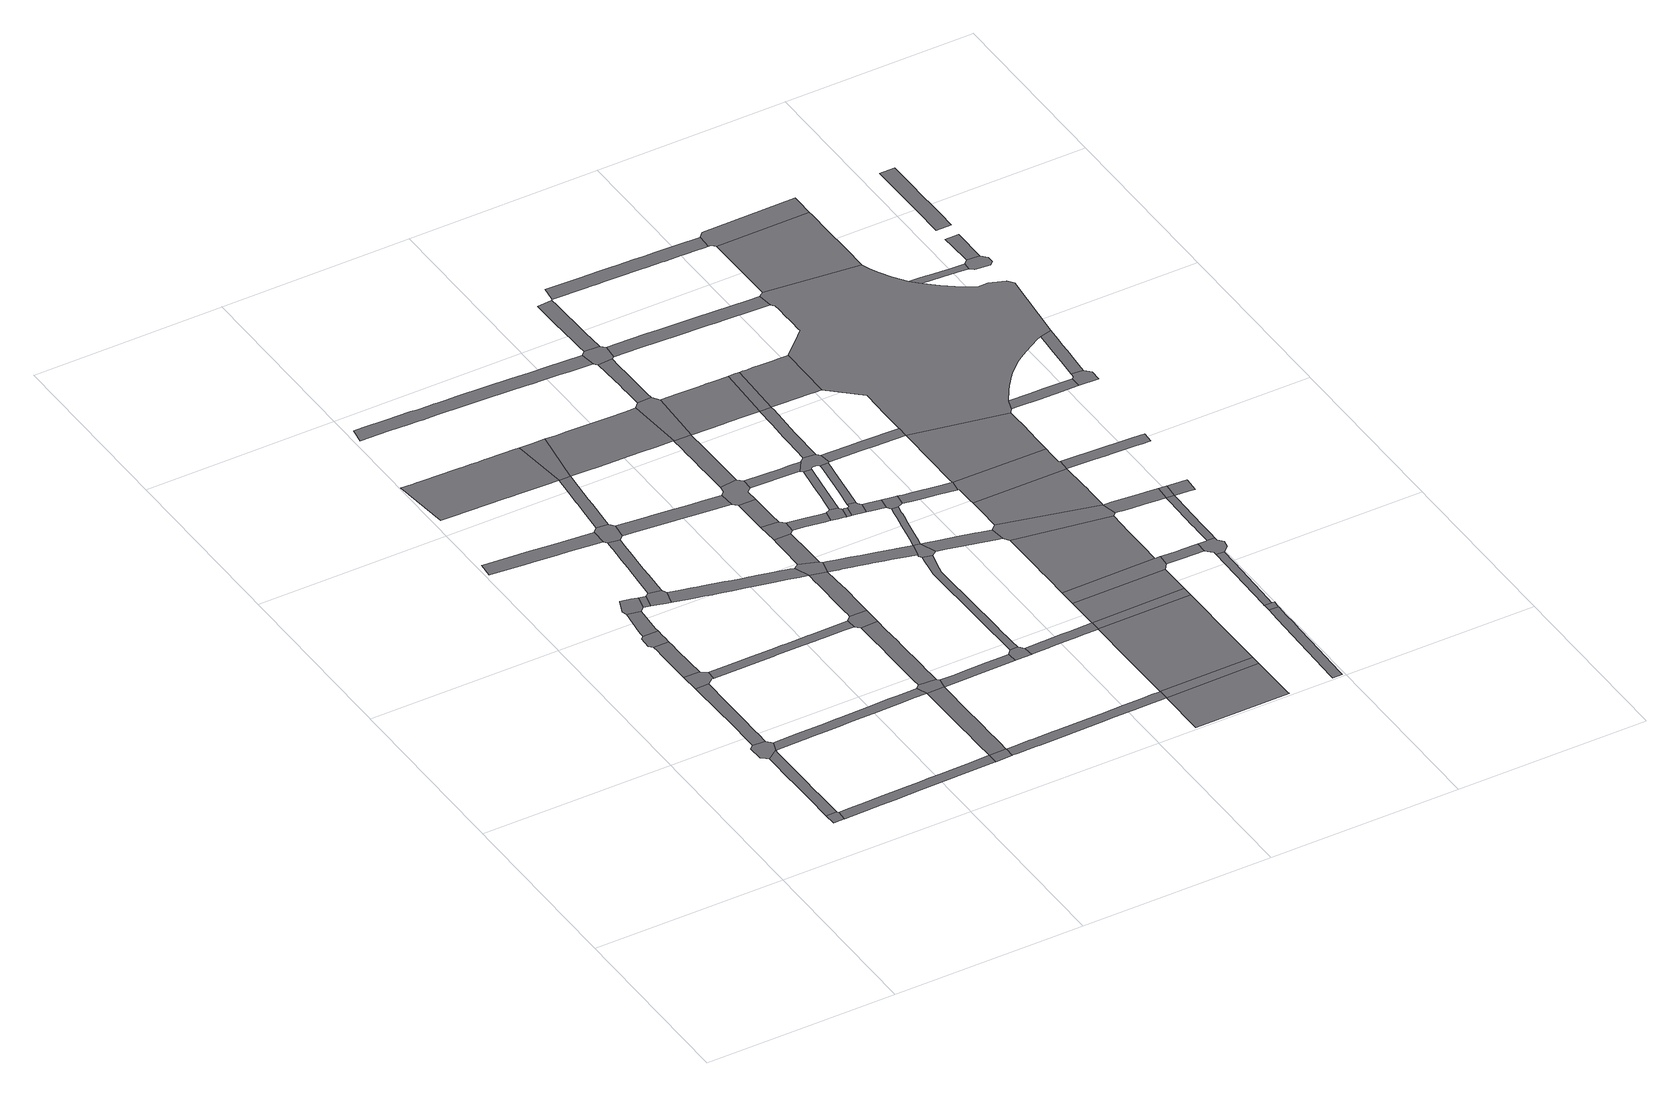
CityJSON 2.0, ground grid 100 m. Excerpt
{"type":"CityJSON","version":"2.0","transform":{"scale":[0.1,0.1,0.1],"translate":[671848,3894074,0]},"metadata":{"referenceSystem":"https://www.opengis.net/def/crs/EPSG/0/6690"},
"CityObjects":{
"road1":{"type":"Road","attributes":{"function":"9","usage":"9","RoadStructureAttribute.widthType":"9","RoadStructureAttribute.width":-9999,"RoadStructureAttribute.sectionType":"9"},"geometry":[{"type":"MultiSurface","lod":"1","boundaries":[[[0,1,2,3,4]]]}]},
"road2":{"type":"Road","attributes":{"function":"9","usage":"9","RoadStructureAttribute.widthType":"2","RoadStructureAttribute.width":6.5,"RoadStructureAttribute.sectionType":"1"},"geometry":[{"type":"MultiSurface","lod":"1","boundaries":[[[5,6,7,8,3,2,9,10,11,12,13,14,15,16,17,18,19]]]}]},
"road3":{"type":"Road","attributes":{"function":"9","usage":"9","RoadStructureAttribute.widthType":"9","RoadStructureAttribute.width":-9999,"RoadStructureAttribute.sectionType":"9"},"geometry":[{"type":"MultiSurface","lod":"1","boundaries":[[[20,21,22,19,18,23,24,25]]]}]},
"road4":{"type":"Road","attributes":{"function":"9","usage":"9","RoadStructureAttribute.widthType":"2","RoadStructureAttribute.width":6.5,"RoadStructureAttribute.sectionType":"1"},"geometry":[{"type":"MultiSurface","lod":"1","boundaries":[[[24,26,27,28,29,30,31,32,33,34,35,36,37,25]]]}]},
"road5":{"type":"Road","attributes":{"function":"9","usage":"9","RoadStructureAttribute.widthType":"9","RoadStructureAttribute.width":-9999,"RoadStructureAttribute.sectionType":"9"},"geometry":[{"type":"MultiSurface","lod":"1","boundaries":[[[38,34,33,39,40,41,42]]]}]},
"road6":{"type":"Road","attributes":{"function":"9","usage":"9","RoadStructureAttribute.widthType":"2","RoadStructureAttribute.width":6.5,"RoadStructureAttribute.sectionType":"1"},"geometry":[{"type":"MultiSurface","lod":"1","boundaries":[[[43,44,45,46,47,48,49,50,51,38,42]]]}]},
"road7":{"type":"Road","attributes":{"function":"9","usage":"9","RoadStructureAttribute.widthType":"3","RoadStructureAttribute.width":5.36,"RoadStructureAttribute.sectionType":"1"},"geometry":[{"type":"MultiSurface","lod":"1","boundaries":[[[52,53,54,55,56,57,58,59,60,61,62,63,64,65,66,67,68,69,70,1,0,71]]]}]},
"road8":{"type":"Road","attributes":{"function":"9","usage":"9","RoadStructureAttribute.widthType":"9","RoadStructureAttribute.width":-9999,"RoadStructureAttribute.sectionType":"9"},"geometry":[{"type":"MultiSurface","lod":"1","boundaries":[[[72,73,47,46,74,75,76,77]]]}]},
"road9":{"type":"Road","attributes":{"function":"9","usage":"9","RoadStructureAttribute.widthType":"2","RoadStructureAttribute.width":6.5,"RoadStructureAttribute.sectionType":"1"},"geometry":[{"type":"MultiSurface","lod":"1","boundaries":[[[78,79,80,77,76,81,82]]]}]},
"road10":{"type":"Road","attributes":{"function":"9","usage":"9","RoadStructureAttribute.widthType":"9","RoadStructureAttribute.width":-9999,"RoadStructureAttribute.sectionType":"9"},"geometry":[{"type":"MultiSurface","lod":"1","boundaries":[[[83,84,85,86,87,88,78,82]]]}]},
"road11":{"type":"Road","attributes":{"function":"9","usage":"9","RoadStructureAttribute.widthType":"2","RoadStructureAttribute.width":7,"RoadStructureAttribute.sectionType":"1"},"geometry":[{"type":"MultiSurface","lod":"1","boundaries":[[[89,90,91,92,93,94,95,96,97,98,99,100,101,102]]]}]},
"road12":{"type":"Road","attributes":{"function":"9","usage":"9","RoadStructureAttribute.widthType":"3","RoadStructureAttribute.width":5.28,"RoadStructureAttribute.sectionType":"1"},"geometry":[{"type":"MultiSurface","lod":"1","boundaries":[[[18,103,104,105,106,107,108,109,110,111,112,113,114,115,116,117,118,119,120,121,122,123,124,125,23]]]}]},
"road13":{"type":"Road","attributes":{"function":"9","usage":"9","RoadStructureAttribute.widthType":"2","RoadStructureAttribute.width":7.34,"RoadStructureAttribute.sectionType":"1"},"geometry":[{"type":"MultiSurface","lod":"1","boundaries":[[[84,83,126,127]]]}]},
"road14":{"type":"Road","attributes":{"function":"9","usage":"9","RoadStructureAttribute.widthType":"9","RoadStructureAttribute.width":-9999,"RoadStructureAttribute.sectionType":"9"},"geometry":[{"type":"MultiSurface","lod":"1","boundaries":[[[128,127,126,129,130,131,132,133]]]}]},
"road15":{"type":"Road","attributes":{"function":"3","usage":"2","RoadStructureAttribute.widthType":"1","RoadStructureAttribute.width":26.95,"RoadStructureAttribute.sectionType":"1"},"geometry":[{"type":"MultiSurface","lod":"1","boundaries":[[[134,135,136,137,138,139,140,141,142,143,144,145,146,147,148,149,150,151,152,153,154,155,156,157,158]]]}]},
"road16":{"type":"Road","attributes":{"function":"9","usage":"9","RoadStructureAttribute.widthType":"3","RoadStructureAttribute.width":4.74,"RoadStructureAttribute.sectionType":"1"},"geometry":[{"type":"MultiSurface","lod":"1","boundaries":[[[159,160,161,162,163,164,165,166,167,168,169,170,171,172,173,174,175,176,177,178,179,180,181,182,183,41,40]]]}]},
"road17":{"type":"Road","attributes":{"function":"9","usage":"9","RoadStructureAttribute.widthType":"3","RoadStructureAttribute.width":5.89,"RoadStructureAttribute.sectionType":"1"},"geometry":[{"type":"MultiSurface","lod":"1","boundaries":[[[133,184,185,186,187,188,189,190,191,192,193,194,195,196,197,198,128]]]}]},
"road18":{"type":"Road","attributes":{"function":"9","usage":"9","RoadStructureAttribute.widthType":"9","RoadStructureAttribute.width":-9999,"RoadStructureAttribute.sectionType":"9"},"geometry":[{"type":"MultiSurface","lod":"1","boundaries":[[[199,60,59,200]]]}]},
"road19":{"type":"Road","attributes":{"function":"9","usage":"9","RoadStructureAttribute.widthType":"9","RoadStructureAttribute.width":-9999,"RoadStructureAttribute.sectionType":"9"},"geometry":[{"type":"MultiSurface","lod":"1","boundaries":[[[102,192,191,201,202,203,204,89]]]}]},
"road20":{"type":"Road","attributes":{"function":"9","usage":"9","RoadStructureAttribute.widthType":"2","RoadStructureAttribute.width":9.19,"RoadStructureAttribute.sectionType":"1"},"geometry":[{"type":"MultiSurface","lod":"1","boundaries":[[[60,199,205,206,207,208,209,210,211,212,213,214,215,216,114,217,218,219,220,221,222,223,224]]]}]},
"road21":{"type":"Road","attributes":{"function":"9","usage":"9","RoadStructureAttribute.widthType":"3","RoadStructureAttribute.width":5.89,"RoadStructureAttribute.sectionType":"1"},"geometry":[{"type":"MultiSurface","lod":"1","boundaries":[[[225,134,226,227,228,229,204,203,230,231,232,233,234]]]}]},
"road22":{"type":"Road","attributes":{"function":"9","usage":"9","RoadStructureAttribute.widthType":"2","RoadStructureAttribute.width":7.34,"RoadStructureAttribute.sectionType":"1"},"geometry":[{"type":"MultiSurface","lod":"1","boundaries":[[[235,236,237,238,239,240,241,242,243,244,245,246,247,248,249,132,131,250,251,252,253,254,255,256,257,258,259,260,261,262,263,264,265,266,267,268]]]}]},
"road23":{"type":"Road","attributes":{"function":"9","usage":"9","RoadStructureAttribute.widthType":"9","RoadStructureAttribute.width":-9999,"RoadStructureAttribute.sectionType":"9"},"geometry":[{"type":"MultiSurface","lod":"1","boundaries":[[[115,114,216,269,270,271]]]}]},
"road24":{"type":"Road","attributes":{"function":"9","usage":"9","RoadStructureAttribute.widthType":"9","RoadStructureAttribute.width":-9999,"RoadStructureAttribute.sectionType":"9"},"geometry":[{"type":"MultiSurface","lod":"1","boundaries":[[[272,273,135,134,225]]]}]},
"road25":{"type":"Road","attributes":{"function":"9","usage":"9","RoadStructureAttribute.widthType":"2","RoadStructureAttribute.width":9.19,"RoadStructureAttribute.sectionType":"1"},"geometry":[{"type":"MultiSurface","lod":"1","boundaries":[[[270,274,275,276,277,278,279,280,281,282,283,284,285,286,287,288,289,290,291,292,293,271]]]}]},
"road26":{"type":"Road","attributes":{"function":"9","usage":"9","RoadStructureAttribute.widthType":"2","RoadStructureAttribute.width":6.89,"RoadStructureAttribute.sectionType":"1"},"geometry":[{"type":"MultiSurface","lod":"1","boundaries":[[[294,295,296,297,298,299,300,301,302,303,304,305,306,307,202,201]]]}]},
"road27":{"type":"Road","attributes":{"function":"9","usage":"9","RoadStructureAttribute.widthType":"9","RoadStructureAttribute.width":-9999,"RoadStructureAttribute.sectionType":"9"},"geometry":[{"type":"MultiSurface","lod":"1","boundaries":[[[285,308,309,310,173,172,286]]]}]},
"road28":{"type":"Road","attributes":{"function":"9","usage":"9","RoadStructureAttribute.widthType":"2","RoadStructureAttribute.width":7.64,"RoadStructureAttribute.sectionType":"1"},"geometry":[{"type":"MultiSurface","lod":"1","boundaries":[[[311,312,313,314,315,316,317,318,319,320,321,322,323,324,325,326,327,328,329,330,331,332,333,334,335,336,337,338,339,340,341,342]]]}]},
"road29":{"type":"Road","attributes":{"function":"9","usage":"9","RoadStructureAttribute.widthType":"3","RoadStructureAttribute.width":5.34,"RoadStructureAttribute.sectionType":"1"},"geometry":[{"type":"MultiSurface","lod":"1","boundaries":[[[343,344,345,346,347,348,349,269,216,350,351,352,353]]]}]},
"road30":{"type":"Road","attributes":{"function":"9","usage":"9","RoadStructureAttribute.widthType":"2","RoadStructureAttribute.width":9.19,"RoadStructureAttribute.sectionType":"1"},"geometry":[{"type":"MultiSurface","lod":"1","boundaries":[[[267,354,355,356,357,358,359,360,361,362,363,310,309,364,365,366,367,368,369,370,371]]]}]},
"road31":{"type":"Road","attributes":{"function":"9","usage":"9","RoadStructureAttribute.widthType":"3","RoadStructureAttribute.width":5.42,"RoadStructureAttribute.sectionType":"1"},"geometry":[{"type":"MultiSurface","lod":"1","boundaries":[[[372,373,374,375,376,377,378,379,380,381,382,383,384,385,199,200,386,387,388,389,390,391,392,393,394,395,396,397,398,399,400,401,402,403]]]}]},
"road32":{"type":"Road","attributes":{"function":"9","usage":"9","RoadStructureAttribute.widthType":"9","RoadStructureAttribute.width":-9999,"RoadStructureAttribute.sectionType":"9"},"geometry":[{"type":"MultiSurface","lod":"1","boundaries":[[[404,405,268,267,371,406]]]}]},
"road33":{"type":"Road","attributes":{"function":"9","usage":"9","RoadStructureAttribute.widthType":"2","RoadStructureAttribute.width":9.19,"RoadStructureAttribute.sectionType":"1"},"geometry":[{"type":"MultiSurface","lod":"1","boundaries":[[[404,407,408,409,410,411,412,413,405]]]}]},
"road34":{"type":"Road","attributes":{"function":"3","usage":"2","RoadStructureAttribute.widthType":"1","RoadStructureAttribute.width":26.95,"RoadStructureAttribute.sectionType":"1"},"geometry":[{"type":"MultiSurface","lod":"1","boundaries":[[[414,415,416,417,418,419,420,421,422,423,424,425,426,427,428,429,430,431,272,225]]]}]},
"road35":{"type":"Road","attributes":{"function":"9","usage":"9","RoadStructureAttribute.widthType":"9","RoadStructureAttribute.width":-9999,"RoadStructureAttribute.sectionType":"9"},"geometry":[{"type":"MultiSurface","lod":"1","boundaries":[[[432,433,434,411,410,435,436]]]}]},
"road36":{"type":"Road","attributes":{"function":"9","usage":"9","RoadStructureAttribute.widthType":"2","RoadStructureAttribute.width":9.19,"RoadStructureAttribute.sectionType":"1"},"geometry":[{"type":"MultiSurface","lod":"1","boundaries":[[[437,438,439,440,433,432,441,442,443,444,445,446,447]]]}]},
"road37":{"type":"Road","attributes":{"function":"9","usage":"9","RoadStructureAttribute.widthType":"9","RoadStructureAttribute.width":-9999,"RoadStructureAttribute.sectionType":"9"},"geometry":[{"type":"MultiSurface","lod":"1","boundaries":[[[448,449,450,451,452,343,353]]]}]},
"road38":{"type":"Road","attributes":{"function":"9","usage":"9","RoadStructureAttribute.widthType":"9","RoadStructureAttribute.width":-9999,"RoadStructureAttribute.sectionType":"9"},"geometry":[{"type":"MultiSurface","lod":"1","boundaries":[[[453,454,301,300,447,446,455,456,457,458]]]}]},
"road39":{"type":"Road","attributes":{"function":"9","usage":"9","RoadStructureAttribute.widthType":"2","RoadStructureAttribute.width":7.13,"RoadStructureAttribute.sectionType":"1"},"geometry":[{"type":"MultiSurface","lod":"1","boundaries":[[[459,460,461,462,463,464,465,466,467,468,469,470,471,472,473,474,475,476,477,478,479,406,371,480]]]}]},
"road40":{"type":"Road","attributes":{"function":"9","usage":"9","RoadStructureAttribute.widthType":"3","RoadStructureAttribute.width":5.7,"RoadStructureAttribute.sectionType":"1"},"geometry":[{"type":"MultiSurface","lod":"1","boundaries":[[[435,481,482,483,484,485,486,487,488,489,436]]]}]},
"road41":{"type":"Road","attributes":{"function":"9","usage":"9","RoadStructureAttribute.widthType":"2","RoadStructureAttribute.width":9.19,"RoadStructureAttribute.sectionType":"1"},"geometry":[{"type":"MultiSurface","lod":"1","boundaries":[[[490,491,492,493,494,495,423,496,497,498,499,500,501,502,503,504,505,453,458]]]}]},
"road42":{"type":"Road","attributes":{"function":"9","usage":"9","RoadStructureAttribute.widthType":"4","RoadStructureAttribute.width":3.98,"RoadStructureAttribute.sectionType":"1"},"geometry":[{"type":"MultiSurface","lod":"1","boundaries":[[[506,507,508,509,510,511,512,513,514,515,452,451,516,517,518,519,520,521,522,523,524,525,526,527,528,529,530]]]}]},
"road43":{"type":"Road","attributes":{"function":"9","usage":"9","RoadStructureAttribute.widthType":"9","RoadStructureAttribute.width":-9999,"RoadStructureAttribute.sectionType":"9"},"geometry":[{"type":"MultiSurface","lod":"1","boundaries":[[[531,532,424,423,495,533]]]}]},
"road44":{"type":"Road","attributes":{"function":"9","usage":"9","RoadStructureAttribute.widthType":"9","RoadStructureAttribute.width":-9999,"RoadStructureAttribute.sectionType":"9"},"geometry":[{"type":"MultiSurface","lod":"1","boundaries":[[[484,534,535,536,537,538,539,540,541,542,485]]]}]},
"road45":{"type":"Road","attributes":{"function":"9","usage":"9","RoadStructureAttribute.widthType":"3","RoadStructureAttribute.width":5.34,"RoadStructureAttribute.sectionType":"1"},"geometry":[{"type":"MultiSurface","lod":"1","boundaries":[[[543,544,545,546,547,548,450,449,549,550,551,552,553,554,555,556,557,558]]]}]},
"road46":{"type":"Road","attributes":{"function":"9","usage":"9","RoadStructureAttribute.widthType":"3","RoadStructureAttribute.width":5.75,"RoadStructureAttribute.sectionType":"1"},"geometry":[{"type":"MultiSurface","lod":"1","boundaries":[[[559,560,561,562,563,564,457,456]]]}]},
"road47":{"type":"Road","attributes":{"function":"9","usage":"9","RoadStructureAttribute.widthType":"3","RoadStructureAttribute.width":5.7,"RoadStructureAttribute.sectionType":"1"},"geometry":[{"type":"MultiSurface","lod":"1","boundaries":[[[565,566,567,537,536,568]]]}]},
"road48":{"type":"Road","attributes":{"function":"9","usage":"9","RoadStructureAttribute.widthType":"9","RoadStructureAttribute.width":-9999,"RoadStructureAttribute.sectionType":"9"},"geometry":[{"type":"MultiSurface","lod":"1","boundaries":[[[529,569,570,470,469,571,572,530]]]}]},
"road49":{"type":"Road","attributes":{"function":"9","usage":"9","RoadStructureAttribute.widthType":"2","RoadStructureAttribute.width":8.16,"RoadStructureAttribute.sectionType":"1"},"geometry":[{"type":"MultiSurface","lod":"1","boundaries":[[[573,574,575,576,577,578,579,580,532,531,581,582,583,584,585,586,587,588]]]}]},
"road50":{"type":"Road","attributes":{"function":"9","usage":"9","RoadStructureAttribute.widthType":"4","RoadStructureAttribute.width":3.41,"RoadStructureAttribute.sectionType":"1"},"geometry":[{"type":"MultiSurface","lod":"1","boundaries":[[[589,590,591,592,593,542,541,594,595]]]}]},
"road51":{"type":"Road","attributes":{"function":"9","usage":"9","RoadStructureAttribute.widthType":"9","RoadStructureAttribute.width":-9999,"RoadStructureAttribute.sectionType":"9"},"geometry":[{"type":"MultiSurface","lod":"1","boundaries":[[[596,597,598,599,600,565,568,601,602,603,604]]]}]},
"road52":{"type":"Road","attributes":{"function":"9","usage":"9","RoadStructureAttribute.widthType":"9","RoadStructureAttribute.width":-9999,"RoadStructureAttribute.sectionType":"9"},"geometry":[{"type":"MultiSurface","lod":"1","boundaries":[[[573,588,605,606,607,608,328,327]]]}]},
"road53":{"type":"Road","attributes":{"function":"9","usage":"9","RoadStructureAttribute.widthType":"4","RoadStructureAttribute.width":3.02,"RoadStructureAttribute.sectionType":"1"},"geometry":[{"type":"MultiSurface","lod":"1","boundaries":[[[609,610,611,612,613,614,615,470,570,616,617,618,619,620,621,622,623]]]}]},
"road54":{"type":"Road","attributes":{"function":"9","usage":"9","RoadStructureAttribute.widthType":"3","RoadStructureAttribute.width":5.7,"RoadStructureAttribute.sectionType":"1"},"geometry":[{"type":"MultiSurface","lod":"1","boundaries":[[[601,624,625,626,627,628,602]]]}]},
"road55":{"type":"Road","attributes":{"function":"9","usage":"9","RoadStructureAttribute.widthType":"4","RoadStructureAttribute.width":3.54,"RoadStructureAttribute.sectionType":"1"},"geometry":[{"type":"MultiSurface","lod":"1","boundaries":[[[629,630,631,632,633,634,635,636,596,604]]]}]},
"road56":{"type":"Road","attributes":{"function":"1","usage":"2","RoadStructureAttribute.widthType":"1","RoadStructureAttribute.width":35.46,"RoadStructureAttribute.sectionType":"7"},"geometry":[{"type":"MultiSurface","lod":"1","boundaries":[[[403,637,638,639,640,641,642,643,644]]]}]},
"road57":{"type":"Road","attributes":{"function":"9","usage":"9","RoadStructureAttribute.widthType":"9","RoadStructureAttribute.width":-9999,"RoadStructureAttribute.sectionType":"9"},"geometry":[{"type":"MultiSurface","lod":"1","boundaries":[[[645,646,647,648,649,650,651,633,632,652,653,654,655,561,560,589,595]]]}]},
"road58":{"type":"Road","attributes":{"function":"3","usage":"2","RoadStructureAttribute.widthType":"1","RoadStructureAttribute.width":26.95,"RoadStructureAttribute.sectionType":"1"},"geometry":[{"type":"MultiSurface","lod":"1","boundaries":[[[656,657,658,659,660,661,662,663,664,665,533,495,666]]]}]},
"road59":{"type":"Road","attributes":{"function":"9","usage":"9","RoadStructureAttribute.widthType":"2","RoadStructureAttribute.width":8.16,"RoadStructureAttribute.sectionType":"1"},"geometry":[{"type":"MultiSurface","lod":"1","boundaries":[[[667,668,669,670,671,672,673,608,607,674,675,676,677,678,679,680,681,682]]]}]},
"road60":{"type":"Road","attributes":{"function":"9","usage":"9","RoadStructureAttribute.widthType":"2","RoadStructureAttribute.width":7.13,"RoadStructureAttribute.sectionType":"1"},"geometry":[{"type":"MultiSurface","lod":"1","boundaries":[[[683,684,685,686,687,688,689,570,569,690,691,692,693,694,695]]]}]},
"road61":{"type":"Road","attributes":{"function":"9","usage":"9","RoadStructureAttribute.widthType":"9","RoadStructureAttribute.width":-9999,"RoadStructureAttribute.sectionType":"9"},"geometry":[{"type":"MultiSurface","lod":"1","boundaries":[[[696,697,698,626,625,609,623]]]}]},
"road62":{"type":"Road","attributes":{"function":"9","usage":"9","RoadStructureAttribute.widthType":"9","RoadStructureAttribute.width":-9999,"RoadStructureAttribute.sectionType":"9"},"geometry":[{"type":"MultiSurface","lod":"1","boundaries":[[[699,372,403,644]]]}]},
"road63":{"type":"Road","attributes":{"function":"9","usage":"9","RoadStructureAttribute.widthType":"3","RoadStructureAttribute.width":5.27,"RoadStructureAttribute.sectionType":"1"},"geometry":[{"type":"MultiSurface","lod":"1","boundaries":[[[700,659,701,702,703,704,705,655,654,706,707,708]]]}]},
"road64":{"type":"Road","attributes":{"function":"1","usage":"2","RoadStructureAttribute.widthType":"1","RoadStructureAttribute.width":35.46,"RoadStructureAttribute.sectionType":"7"},"geometry":[{"type":"MultiSurface","lod":"1","boundaries":[[[709,710,711,712,713,714,715,372,699,716,717,557]]]}]},
"road65":{"type":"Road","attributes":{"function":"9","usage":"9","RoadStructureAttribute.widthType":"3","RoadStructureAttribute.width":5.7,"RoadStructureAttribute.sectionType":"1"},"geometry":[{"type":"MultiSurface","lod":"1","boundaries":[[[718,719,720,721,722,723,697,696,724,725,726,727,728]]]}]},
"road66":{"type":"Road","attributes":{"function":"9","usage":"9","RoadStructureAttribute.widthType":"9","RoadStructureAttribute.width":-9999,"RoadStructureAttribute.sectionType":"9"},"geometry":[{"type":"MultiSurface","lod":"1","boundaries":[[[659,700,729,730,660]]]}]},
"road67":{"type":"Road","attributes":{"function":"9","usage":"9","RoadStructureAttribute.widthType":"9","RoadStructureAttribute.width":-9999,"RoadStructureAttribute.sectionType":"9"},"geometry":[{"type":"MultiSurface","lod":"1","boundaries":[[[717,731,558,557]]]}]},
"road68":{"type":"Road","attributes":{"function":"1","usage":"2","RoadStructureAttribute.widthType":"1","RoadStructureAttribute.width":35.46,"RoadStructureAttribute.sectionType":"7"},"geometry":[{"type":"MultiSurface","lod":"1","boundaries":[[[731,732,733,734,735,736,737,738,558]]]}]},
"road69":{"type":"Road","attributes":{"function":"9","usage":"9","RoadStructureAttribute.widthType":"3","RoadStructureAttribute.width":5.75,"RoadStructureAttribute.sectionType":"1"},"geometry":[{"type":"MultiSurface","lod":"1","boundaries":[[[739,740,741,742,743,744,745,746,747,748,653,652]]]}]},
"road70":{"type":"Road","attributes":{"function":"9","usage":"9","RoadStructureAttribute.widthType":"9","RoadStructureAttribute.width":-9999,"RoadStructureAttribute.sectionType":"9"},"geometry":[{"type":"MultiSurface","lod":"1","boundaries":[[[749,750,751,752,753,754,733,732]]]}]},
"road71":{"type":"Road","attributes":{"function":"3","usage":"2","RoadStructureAttribute.widthType":"1","RoadStructureAttribute.width":26.95,"RoadStructureAttribute.sectionType":"1"},"geometry":[{"type":"MultiSurface","lod":"1","boundaries":[[[700,755,756,757,758,759,760,761,762,763,764,765,766,767,768,769,770,729]]]}]},
"road72":{"type":"Road","attributes":{"function":"1","usage":"2","RoadStructureAttribute.widthType":"1","RoadStructureAttribute.width":35.46,"RoadStructureAttribute.sectionType":"7"},"geometry":[{"type":"MultiSurface","lod":"1","boundaries":[[[752,771,772,773,774,775,776,777,778,779,780,781,782,783,784,753]]]}]},
"road73":{"type":"Road","attributes":{"function":"9","usage":"9","RoadStructureAttribute.widthType":"2","RoadStructureAttribute.width":7.39,"RoadStructureAttribute.sectionType":"1"},"geometry":[{"type":"MultiSurface","lod":"1","boundaries":[[[605,785,786,787,788,789,790,791,792,793,794,795,796,797,798,799,800,801,802,606]]]}]},
"road74":{"type":"Road","attributes":{"function":"9","usage":"9","RoadStructureAttribute.widthType":"9","RoadStructureAttribute.width":-9999,"RoadStructureAttribute.sectionType":"9"},"geometry":[{"type":"MultiSurface","lod":"1","boundaries":[[[803,683,695,776,775,804,805]]]}]},
"road75":{"type":"Road","attributes":{"function":"1","usage":"2","RoadStructureAttribute.widthType":"1","RoadStructureAttribute.width":35.46,"RoadStructureAttribute.sectionType":"7"},"geometry":[{"type":"MultiSurface","lod":"1","boundaries":[[[806,807,808,809,810,811,812,813,814,815,803,805]]]}]},
"road76":{"type":"Road","attributes":{"function":"9","usage":"9","RoadStructureAttribute.widthType":"2","RoadStructureAttribute.width":7.43,"RoadStructureAttribute.sectionType":"1"},"geometry":[{"type":"MultiSurface","lod":"1","boundaries":[[[816,817,818,819,820,821,822,823,824,825,826,827,828,829,830,831,832,833,834,835,836,837,838,839,840,841,842,843,844]]]}]},
"road77":{"type":"Road","attributes":{"function":"9","usage":"9","RoadStructureAttribute.widthType":"3","RoadStructureAttribute.width":4.87,"RoadStructureAttribute.sectionType":"1"},"geometry":[{"type":"MultiSurface","lod":"1","boundaries":[[[845,846,847,848,849,850,851,852,853,854,855,856,857,858,859,860,861]]]}]},
"road78":{"type":"Road","attributes":{"function":"9","usage":"9","RoadStructureAttribute.widthType":"9","RoadStructureAttribute.width":-9999,"RoadStructureAttribute.sectionType":"9"},"geometry":[{"type":"MultiSurface","lod":"1","boundaries":[[[727,862,863,813,812,864,865,866,867,728]]]}]},
"road79":{"type":"Road","attributes":{"function":"9","usage":"9","RoadStructureAttribute.widthType":"9","RoadStructureAttribute.width":-9999,"RoadStructureAttribute.sectionType":"9"},"geometry":[{"type":"MultiSurface","lod":"1","boundaries":[[[867,868,869,870,871,872,744,873,874,875,876,728]]]}]},
"road80":{"type":"Road","attributes":{"function":"9","usage":"9","RoadStructureAttribute.widthType":"9","RoadStructureAttribute.width":-9999,"RoadStructureAttribute.sectionType":"9"},"geometry":[{"type":"MultiSurface","lod":"1","boundaries":[[[877,878,861,860,879,880,881]]]}]},
"road81":{"type":"Road","attributes":{"function":"9","usage":"9","RoadStructureAttribute.widthType":"3","RoadStructureAttribute.width":4.81,"RoadStructureAttribute.sectionType":"1"},"geometry":[{"type":"MultiSurface","lod":"1","boundaries":[[[882,883,884,885,750,749,886,887]]]}]},
"road82":{"type":"Road","attributes":{"function":"9","usage":"9","RoadStructureAttribute.widthType":"3","RoadStructureAttribute.width":4.87,"RoadStructureAttribute.sectionType":"1"},"geometry":[{"type":"MultiSurface","lod":"1","boundaries":[[[888,889,890,891,892,893,894,895,877,881]]]}]},
"road83":{"type":"Road","attributes":{"function":"9","usage":"9","RoadStructureAttribute.widthType":"9","RoadStructureAttribute.width":-9999,"RoadStructureAttribute.sectionType":"9"},"geometry":[{"type":"MultiSurface","lod":"1","boundaries":[[[896,894,893,897,898,899,900,901,902,882,887]]]}]},
"road84":{"type":"Road","attributes":{"function":"9","usage":"9","RoadStructureAttribute.widthType":"2","RoadStructureAttribute.width":8.48,"RoadStructureAttribute.sectionType":"1"},"geometry":[{"type":"MultiSurface","lod":"1","boundaries":[[[903,904,905,906,907,908,805,804,909,910,911,912,913,914,915,916]]]}]},
"road85":{"type":"Road","attributes":{"function":"9","usage":"9","RoadStructureAttribute.widthType":"3","RoadStructureAttribute.width":4.87,"RoadStructureAttribute.sectionType":"1"},"geometry":[{"type":"MultiSurface","lod":"1","boundaries":[[[903,917,918,919,920,921,922,901,900,923,924,925,926,927,928]]]}]},
"road86":{"type":"Road","attributes":{"function":"9","usage":"9","RoadStructureAttribute.widthType":"9","RoadStructureAttribute.width":-9999,"RoadStructureAttribute.sectionType":"9"},"geometry":[{"type":"MultiSurface","lod":"1","boundaries":[[[929,930,904,903,928]]]}]},
"road87":{"type":"Road","attributes":{"function":"9","usage":"9","RoadStructureAttribute.widthType":"3","RoadStructureAttribute.width":5.84,"RoadStructureAttribute.sectionType":"1"},"geometry":[{"type":"MultiSurface","lod":"1","boundaries":[[[931,932,933,934,864,812,935,936,937,938,939,940,941,942,943,944,945]]]}]},
"road88":{"type":"Road","attributes":{"function":"9","usage":"9","RoadStructureAttribute.widthType":"2","RoadStructureAttribute.width":8.48,"RoadStructureAttribute.sectionType":"1"},"geometry":[{"type":"MultiSurface","lod":"1","boundaries":[[[946,947,948,949,950,951,929,928]]]}]},
"road89":{"type":"Road","attributes":{"function":"9","usage":"9","RoadStructureAttribute.widthType":"9","RoadStructureAttribute.width":-9999,"RoadStructureAttribute.sectionType":"9"},"geometry":[{"type":"MultiSurface","lod":"1","boundaries":[[[952,953,954,955,956,957,958,959,960,961,962,963,964,965,966,967,968,969,970,971,972,973,974,975,976,977,978,979,980,981,982,794,793,983,984,985,986,987,988,989,990,991,992,763,762,993,994,995,996,997,998,745,744,872,999,1000]]]}]},
"road90":{"type":"Road","attributes":{"function":"9","usage":"9","RoadStructureAttribute.widthType":"9","RoadStructureAttribute.width":-9999,"RoadStructureAttribute.sectionType":"9"},"geometry":[{"type":"MultiSurface","lod":"1","boundaries":[[[1001,1002,981,980,1003,1004,1005,1006,1007,1008,1009,1010,1011,1012]]]}]},
"road91":{"type":"Road","attributes":{"function":"9","usage":"9","RoadStructureAttribute.widthType":"2","RoadStructureAttribute.width":7.73,"RoadStructureAttribute.sectionType":"1"},"geometry":[{"type":"MultiSurface","lod":"1","boundaries":[[[1013,1014,1015,1000,999,1016,1017,1018,1019,1020,1021]]]}]},
"road92":{"type":"Road","attributes":{"function":"9","usage":"9","RoadStructureAttribute.widthType":"9","RoadStructureAttribute.width":-9999,"RoadStructureAttribute.sectionType":"9"},"geometry":[{"type":"MultiSurface","lod":"1","boundaries":[[[1022,1012,1011,1023,1024,1025,1026,832,831]]]}]},
"road93":{"type":"Road","attributes":{"function":"9","usage":"9","RoadStructureAttribute.widthType":"9","RoadStructureAttribute.width":-9999,"RoadStructureAttribute.sectionType":"9"},"geometry":[{"type":"MultiSurface","lod":"1","boundaries":[[[1020,1027,1028,1029,1030,1031,1021]]]}]},
"road94":{"type":"Road","attributes":{"function":"9","usage":"9","RoadStructureAttribute.widthType":"3","RoadStructureAttribute.width":5.12,"RoadStructureAttribute.sectionType":"1"},"geometry":[{"type":"MultiSurface","lod":"1","boundaries":[[[1032,1033,1030,1029,1034,1035,1036,1037,963,962]]]}]},
"road95":{"type":"Road","attributes":{"function":"9","usage":"9","RoadStructureAttribute.widthType":"3","RoadStructureAttribute.width":4.14,"RoadStructureAttribute.sectionType":"1"},"geometry":[{"type":"MultiSurface","lod":"1","boundaries":[[[1038,1039,1040,1041,1042,1043,974,973,1044,1045,1046]]]}]},
"road96":{"type":"Road","attributes":{"function":"9","usage":"9","RoadStructureAttribute.widthType":"9","RoadStructureAttribute.width":-9999,"RoadStructureAttribute.sectionType":"9"},"geometry":[{"type":"MultiSurface","lod":"1","boundaries":[[[1047,1048,1049,1050,1051,1052,1038,1046]]]}]},
"road97":{"type":"Road","attributes":{"function":"9","usage":"9","RoadStructureAttribute.widthType":"2","RoadStructureAttribute.width":7.75,"RoadStructureAttribute.sectionType":"1"},"geometry":[{"type":"MultiSurface","lod":"1","boundaries":[[[1053,1054,1052,1051,1055,1056,1057,1058,1059]]]}]},
"road98":{"type":"Road","attributes":{"function":"9","usage":"9","RoadStructureAttribute.widthType":"2","RoadStructureAttribute.width":7.75,"RoadStructureAttribute.sectionType":"1"},"geometry":[{"type":"MultiSurface","lod":"1","boundaries":[[[1060,1061,1062,1063,1064,1065,1066,1067,1068,1069,1070,1071,1072,1073,1074,1075]]]}]}
},
"vertices":[
[476,246,0],[479,303,0],[473,310,0],[418,309,0],[419,246,0],
[415,765,0],[415,656,0],[416,581,0],[417,466,0],[472,403,0],[472,468,0],[471,497,0],[471,594,0],[471,623,0],[470,657,0],[470,717,0],[470,729,0],[469,824,0],[469,848,0],[414,809,0],
[379,917,0],[381,837,0],[402,820,0],[491,904,0],[465,931,0],[400,935,0],
[465,997,0],[464,1020,0],[464,1132,0],[463,1171,0],[463,1192,0],[463,1237,0],[463,1280,0],[463,1432,0],[393,1431,0],[398,1230,0],[399,1131,0],[400,960,0],
[391,1534,0],[493,1458,0],[504,1458,0],[504,1508,0],[474,1531,0],
[470,1620,0],[469,1727,0],[469,1765,0],[469,1799,0],[389,1798,0],[389,1765,0],[389,1726,0],[390,1693,0],[391,1560,0],
[591,250,0],[674,251,0],[749,252,0],[887,255,0],[1017,257,0],[1137,259,0],[1287,261,0],[1290,261,0],[1290,316,0],[1287,316,0],[1170,314,0],[1086,313,0],[1027,312,0],[967,311,0],[914,310,0],[836,309,0],[720,307,0],[600,305,0],[535,304,0],[479,247,0],
[373,1879,0],[369,1817,0],[468,1835,0],[468,1852,0],[468,1893,0],[388,1893,0],
[409,2075,0],[390,1936,0],[388,1915,0],[468,1916,0],[478,2058,0],
[501,2080,0],[518,2153,0],[485,2161,0],[464,2166,0],[431,2174,0],[402,2100,0],
[597,2676,0],[393,2695,0],[256,2708,0],[189,2714,0],[63,2726,0],[30,2729,0],[21,2649,0],[109,2641,0],[198,2633,0],[263,2627,0],[361,2618,0],[424,2612,0],[514,2603,0],[595,2596,0],
[619,851,0],[633,851,0],[668,852,0],[742,853,0],[829,855,0],[853,855,0],[909,856,0],[999,858,0],[1133,861,0],[1222,862,0],[1281,862,0],[1284,862,0],[1263,917,0],[1221,917,0],[1158,916,0],[1110,915,0],[1000,913,0],[852,910,0],[830,910,0],[811,909,0],[747,908,0],[613,906,0],[586,905,0],
[534,2071,0],[553,2145,0],
[574,2159,0],[549,2067,0],[607,2053,0],[631,2047,0],[650,2120,0],[638,2144,0],
[659,3095,0],[627,3396,0],[608,3397,0],[465,3401,0],[447,3402,0],[415,3403,0],[398,3403,0],[379,3404,0],[336,3405,0],[310,3406,0],[286,3406,0],[219,3409,0],[113,3412,0],[93,3413,0],[75,3413,0],[8,3415,0],[40,3114,0],[95,3112,0],[194,3109,0],[370,3104,0],[394,3103,0],[397,3103,0],[465,3101,0],[597,3097,0],[656,3095,0],
[666,1459,0],[685,1459,0],[736,1459,0],[795,1459,0],[824,1459,0],[841,1460,0],[979,1461,0],[995,1461,0],[1041,1462,0],[1075,1462,0],[1092,1462,0],[1155,1462,0],[1198,1462,0],[1253,1459,0],[1250,1512,0],[1058,1512,0],[1040,1512,0],[1021,1511,0],[943,1511,0],[922,1510,0],[903,1510,0],[841,1510,0],[738,1509,0],[672,1509,0],[624,1509,0],
[641,2185,0],[642,2199,0],[646,2275,0],[649,2328,0],[652,2368,0],[658,2448,0],[664,2517,0],[669,2567,0],[610,2578,0],[606,2537,0],[604,2522,0],[597,2431,0],[592,2373,0],[588,2320,0],[583,2263,0],
[1380,318,0],[1380,263,0],
[693,2590,0],[703,2669,0],[682,2697,0],[622,2700,0],
[1380,321,0],[1379,375,0],[1379,419,0],[1378,452,0],[1378,488,0],[1378,515,0],[1377,594,0],[1377,623,0],[1376,712,0],[1376,715,0],[1376,789,0],[1374,862,0],[1285,748,0],[1286,655,0],[1287,548,0],[1288,508,0],[1288,486,0],[1288,458,0],[1289,408,0],[1290,319,0],
[719,3094,0],[650,2997,0],[642,2913,0],[640,2894,0],[636,2850,0],[686,2736,0],[698,2864,0],[701,2904,0],[711,3012,0],[719,3091,0],
[1225,1982,0],[1175,1994,0],[1129,2005,0],[1077,2017,0],[1046,2024,0],[1031,2028,0],[1003,2034,0],[955,2046,0],[920,2054,0],[812,2081,0],[791,2086,0],[776,2089,0],[761,2093,0],[718,2104,0],[665,2116,0],[655,2041,0],[709,2027,0],[731,2021,0],[744,2018,0],[775,2010,0],[785,2008,0],[821,1999,0],[828,1997,0],[873,1986,0],[913,1977,0],[966,1966,0],[1026,1953,0],[1085,1941,0],[1109,1936,0],[1174,1921,0],[1230,1908,0],[1272,1898,0],[1275,1897,0],[1246,1977,0],
[1385,917,0],[1373,931,0],[1283,934,0],
[761,3393,0],[698,3394,0],
[1373,961,0],[1372,978,0],[1372,1015,0],[1371,1060,0],[1371,1097,0],[1371,1114,0],[1370,1187,0],[1369,1238,0],[1369,1262,0],[1368,1328,0],[1367,1372,0],[1367,1439,0],[1277,1439,0],[1277,1388,0],[1277,1366,0],[1278,1338,0],[1279,1251,0],[1279,1208,0],[1281,1103,0],[1282,976,0],
[745,2585,0],[955,2564,0],[971,2563,0],[1032,2557,0],[1095,2550,0],[1173,2543,0],[1243,2536,0],[1238,2617,0],[1158,2625,0],[1068,2633,0],[974,2643,0],[887,2651,0],[872,2653,0],[766,2663,0],
[1366,1513,0],[1366,1538,0],[1276,1537,0],
[30,3815,0],[180,3810,0],[279,3806,0],[339,3804,0],[358,3803,0],[430,3800,0],[579,3795,0],[658,3791,0],[815,3784,0],[888,3780,0],[933,3778,0],[975,3776,0],[1031,3773,0],[1069,3772,0],[1115,3770,0],[1178,3767,0],[1239,3764,0],[1230,3844,0],[1045,3853,0],[954,3857,0],[863,3861,0],[586,3874,0],[520,3877,0],[481,3878,0],[459,3879,0],[434,3880,0],[373,3882,0],[341,3884,0],[274,3886,0],[214,3889,0],[92,3893,0],[43,3895,0],
[1754,922,0],[1712,921,0],[1637,920,0],[1566,919,0],[1537,918,0],[1511,918,0],[1463,917,0],[1377,862,0],[1648,865,0],[1713,866,0],[1755,867,0],
[1275,1833,0],[1275,1822,0],[1275,1790,0],[1275,1746,0],[1275,1693,0],[1275,1665,0],[1275,1650,0],[1275,1613,0],[1276,1582,0],[1276,1558,0],[1366,1560,0],[1366,1578,0],[1365,1638,0],[1365,1693,0],[1365,1710,0],[1365,1733,0],[1365,1752,0],[1358,1876,0],
[2206,327,0],[2203,327,0],[2161,327,0],[2108,326,0],[2012,325,0],[1951,324,0],[1888,323,0],[1822,323,0],[1657,321,0],[1631,321,0],[1526,319,0],[1501,319,0],[1429,318,0],[1383,318,0],[1383,263,0],[1409,263,0],[1509,264,0],[1526,264,0],[1655,266,0],[1732,267,0],[1763,267,0],[1788,267,0],[1796,267,0],[1889,268,0],[1908,269,0],[2016,270,0],[2033,270,0],[2067,271,0],[2111,271,0],[2190,272,0],[2203,272,0],[2206,272,0],
[1365,1960,0],[1271,1995,0],[1378,1949,0],
[1363,2060,0],[1363,2108,0],[1362,2152,0],[1361,2208,0],[1272,2206,0],[1272,2182,0],[1273,2122,0],
[722,3094,0],[801,3091,0],[866,3089,0],[999,3086,0],[1022,3085,0],[1105,3083,0],[1138,3082,0],[1170,3081,0],[1258,3079,0],[1261,3079,0],[1237,3380,0],[1182,3381,0],[1089,3383,0],[1036,3385,0],[940,3388,0],[916,3388,0],[879,3389,0],[822,3391,0],
[1360,2313,0],[1269,2318,0],[1271,2262,0],[1380,2225,0],[1383,2289,0],
[1267,2481,0],[1267,2454,0],[1268,2400,0],[1269,2369,0],[1359,2375,0],[1358,2406,0],[1358,2433,0],[1357,2460,0],[1357,2487,0],[1357,2513,0],[1267,2512,0],
[1769,867,0],[1844,868,0],[1841,923,0],[1817,947,0],[1777,945,0],
[1265,2669,0],[1260,2634,0],[1356,2579,0],[1379,2597,0],[1380,2657,0],[1355,2684,0],
[1414,1863,0],[1428,1860,0],[1467,1851,0],[1512,1841,0],[1552,1832,0],[1572,1827,0],[1599,1821,0],[1627,1815,0],[1657,1807,0],[1727,1789,0],[1780,1776,0],[1798,1848,0],[1735,1862,0],[1721,1866,0],[1701,1871,0],[1636,1886,0],[1555,1906,0],[1507,1918,0],[1441,1934,0],[1413,1941,0],[1400,1944,0],[1361,1875,0],
[1441,2219,0],[1545,2203,0],[1559,2201,0],[1570,2199,0],[1580,2258,0],[1555,2262,0],[1514,2269,0],[1481,2274,0],[1433,2281,0],
[1355,2717,0],[1355,2732,0],[1354,2771,0],[1352,2977,0],[1351,3074,0],[1351,3077,0],[1261,3076,0],[1262,3012,0],[1262,2965,0],[1263,2923,0],[1263,2902,0],[1263,2839,0],[1264,2794,0],[1264,2770,0],[1264,2749,0],[1265,2721,0],
[1780,1706,0],[1773,1664,0],[1766,1615,0],[1768,1471,0],[1770,1377,0],[1770,1355,0],[1771,1297,0],[1771,1267,0],[1773,1154,0],[1776,1007,0],[1816,1002,0],[1816,1021,0],[1814,1101,0],[1814,1121,0],[1814,1148,0],[1813,1198,0],[1811,1292,0],[1811,1316,0],[1810,1341,0],[1809,1449,0],[1808,1471,0],[1806,1611,0],[1812,1637,0],[1836,1736,0],[1786,1747,0],
[1338,3413,0],[1265,3408,0],[1365,3377,0],
[1606,2193,0],[1630,2189,0],[1648,2186,0],[1658,2246,0],[1655,2248,0],[1650,2252,0],[1648,2256,0],[1648,2265,0],[1608,2270,0],
[2199,929,0],[2082,927,0],[2041,927,0],[1946,925,0],[1938,925,0],[1875,924,0],[1870,869,0],[1937,870,0],[1960,870,0],[2025,871,0],[2071,872,0],[2132,873,0],[2150,874,0],[2199,875,0],[2202,875,0],[2202,929,0],
[1619,2589,0],[1637,2588,0],[1678,2647,0],[1621,2649,0],[1599,2650,0],[1580,2650,0],
[1682,2242,0],[1669,2244,0],[1665,2244,0],[1672,2182,0],
[1864,1756,0],[1832,1840,0],[1779,1773,0],[1777,1764,0],
[1257,3746,0],[1259,3675,0],[1260,3612,0],[1262,3557,0],[1262,3537,0],[1263,3486,0],[1263,3483,0],[1265,3440,0],[1337,3444,0],[1336,3467,0],[1336,3493,0],[1335,3532,0],[1334,3598,0],[1334,3615,0],[1333,3690,0],[1333,3750,0],
[1651,2576,0],[1635,2464,0],[1627,2406,0],[1623,2375,0],[1618,2341,0],[1675,2459,0],[1692,2573,0],
[1698,2265,0],[1697,2259,0],[1695,2246,0],[1692,2244,0],[1689,2243,0],[1742,2170,0],[1752,2230,0],[1740,2246,0],[1738,2259,0],
[1346,3760,0],[1354,3840,0],[1332,3862,0],[1252,3866,0],
[1853,2132,0],[1849,2108,0],[1841,2059,0],[1829,1999,0],[1818,1946,0],[1812,1915,0],[1808,1896,0],[1837,1863,0],[1846,1914,0],[1852,1946,0],[1863,2004,0],[1869,2034,0],[1877,2073,0],[1879,2087,0],[1887,2127,0],
[1765,2167,0],[1839,2154,0],[1846,2214,0],[1826,2217,0],[1774,2226,0],
[1750,2347,0],[1751,2362,0],[1765,2459,0],[1780,2575,0],[1739,2577,0],[1738,2563,0],[1725,2464,0],[1712,2367,0],
[2206,269,0],[2208,13,0],[2208,11,0],[2704,14,0],[2703,17,0],[2702,27,0],[2702,33,0],[2700,276,0],
[1693,2579,0],[1697,2582,0],[1705,2586,0],[1722,2587,0],[1726,2586,0],[1733,2584,0],[1737,2581,0],[1789,2582,0],[1782,2643,0],[1764,2660,0],[1701,2666,0],
[1521,3073,0],[1541,3072,0],[1641,3070,0],[1712,3069,0],[1723,3368,0],[1647,3370,0],[1603,3371,0],[1593,3371,0],[1548,3372,0],[1455,3374,0],[1354,3077,0],
[1243,4225,0],[1245,4167,0],[1246,4111,0],[1248,4040,0],[1248,4026,0],[1250,3963,0],[1251,3902,0],[1332,3878,0],[1331,3915,0],[1329,3991,0],[1328,4034,0],[1328,4061,0],[1325,4156,0],[1323,4229,0],[1322,4269,0],[1243,4262,0],
[2168,1761,0],[2120,1773,0],[2089,1780,0],[2004,1800,0],[1927,1818,0],[1855,1834,0],[1835,1839,0],[1918,1743,0],[1982,1727,0],[2054,1710,0],[2106,1697,0],[2155,1686,0],[2175,1681,0],
[1916,2141,0],[1926,2201,0],[1908,2204,0],
[2700,331,0],
[1772,3067,0],[1709,2960,0],[1708,2917,0],[1707,2877,0],[1706,2849,0],[1705,2806,0],[1766,2847,0],[1772,3048,0],[1772,3064,0],
[2203,872,0],[2203,775,0],[2203,720,0],[2204,560,0],[2205,479,0],[2205,395,0],[2206,330,0],[2698,516,0],[2696,878,0],
[2191,2160,0],[2136,2168,0],[1987,2191,0],[1971,2193,0],[1953,2196,0],[1938,2199,0],[1961,2134,0],[2011,2126,0],[2093,2114,0],[2185,2099,0],[2194,2159,0],
[1779,3367,0],[1754,3368,0],
[2695,933,0],
[2694,1102,0],[2201,1099,0],[2201,1079,0],[2201,1062,0],[2202,1022,0],[2202,978,0],[2202,932,0],
[1835,2581,0],[1880,2580,0],[1952,2578,0],[1985,2577,0],[2025,2576,0],[2192,2572,0],[2193,2632,0],[1991,2637,0],[1926,2639,0],[1833,2641,0],
[2721,1135,0],[2724,1195,0],[2698,1196,0],[2695,1196,0],[2200,1193,0],[2201,1126,0],
[1775,3067,0],[1828,3066,0],[1845,3066,0],[1882,3065,0],[1920,3064,0],[1958,3063,0],[2008,3062,0],[2037,3062,0],[2037,3362,0],[1990,3363,0],[1957,3363,0],[1894,3365,0],[1852,3366,0],[1821,3366,0],[1799,3367,0],[1782,3367,0],
[2696,1302,0],[2696,1326,0],[2696,1380,0],[2696,1433,0],[2697,1565,0],[2198,1651,0],[2198,1529,0],[2199,1449,0],[2199,1413,0],[2199,1381,0],[2200,1325,0],[2200,1277,0],[2200,1236,0],[2200,1209,0],
[1484,3756,0],[1579,3752,0],[1691,3748,0],[1813,3743,0],[1844,3742,0],[1872,3740,0],[1947,3737,0],[2044,3733,0],[2161,3727,0],[2153,3807,0],[2100,3810,0],[2005,3814,0],[1916,3818,0],[1814,3823,0],[1695,3828,0],[1625,3831,0],[1567,3833,0],[1484,3836,0],
[2197,1786,0],[2714,1582,0],[2698,1664,0],
[2698,1669,0],[2698,1674,0],[2699,1785,0],[2699,1802,0],[2698,1841,0],[2694,1978,0],[2694,1981,0],[2196,1978,0],[2196,1934,0],[2196,1904,0],
[1512,4270,0],[1526,4269,0],[1568,4268,0],[1602,4267,0],[1634,4266,0],[1665,4265,0],[1795,4261,0],[1821,4260,0],[1902,4258,0],[1914,4257,0],[2010,4254,0],[2012,4254,0],[2036,4253,0],[2071,4252,0],[2128,4250,0],[2143,4249,0],[2146,4329,0],[2036,4333,0],[1917,4337,0],[1851,4339,0],[1800,4341,0],[1720,4343,0],[1684,4344,0],[1662,4345,0],[1621,4346,0],[1518,4349,0],[1486,4350,0],[1337,4355,0],[1328,4275,0],
[2944,522,0],[2939,240,0],[2935,28,0],[2934,15,0],[2934,12,0],[2985,9,0],[2985,33,0],[2987,108,0],[2988,168,0],[2989,230,0],[2990,299,0],[2992,404,0],[2993,463,0],[2994,523,0],[2994,593,0],[2994,596,0],[2945,596,0],
[2193,2098,0],[2195,2004,0],[2697,2041,0],[2689,2041,0],[2689,2118,0],[2690,2156,0],
[2690,2170,0],[2690,2243,0],[2691,2359,0],[2691,2431,0],[2691,2471,0],[2192,2569,0],[2192,2548,0],[2194,2179,0],[2194,2162,0],
[2945,637,0],[2945,627,0],[2998,635,0],[2988,636,0],[2985,637,0],
[2919,1189,0],[2835,1191,0],[2809,1192,0],[2735,1195,0],[2807,1132,0],[2918,1129,0],
[2986,676,0],[2988,801,0],[2990,864,0],[2990,910,0],[2992,994,0],[2994,1077,0],[2952,1078,0],[2945,654,0],
[2952,1097,0],[3027,1105,0],[3033,1144,0],[3010,1169,0],[3010,1187,0],[2970,1188,0],[2967,1188,0],
[2974,1559,0],[2978,1639,0],[2943,1642,0],[2885,1647,0],[2744,1660,0],[2714,1662,0],[2729,1581,0],[2750,1579,0],[2795,1575,0],[2860,1569,0],[2878,1568,0],[2913,1565,0],[2937,1562,0],[2971,1560,0],
[2974,1556,0],[2974,1530,0],[2972,1387,0],[2971,1322,0],[2971,1307,0],[2971,1273,0],[3011,1224,0],[3011,1296,0],[3012,1387,0],[3014,1527,0],[3014,1553,0],[3014,1556,0],
[3021,1636,0],[2996,1638,0],
[3134,2022,0],[3076,2025,0],[3005,2028,0],[2925,2031,0],[2697,1981,0],[2759,1978,0],[2831,1975,0],[2897,1972,0],[2934,1971,0],[2964,1969,0],[3019,1967,0],[3044,1966,0],[3085,1964,0],[3087,1964,0],[3131,1962,0],
[3017,1556,0],[3091,1550,0],[3120,1547,0],[3126,1627,0],[3123,1627,0],[3039,1634,0],
[2766,2615,0],[2788,2647,0],[2808,2675,0],[2819,2688,0],[2831,2702,0],[2848,2722,0],[2912,2781,0],[2962,2815,0],[2986,2830,0],[3073,2879,0],[3101,2892,0],[3163,2907,0],[3204,3298,0],[3181,3328,0],[3101,3359,0],[3045,3360,0],[3011,3379,0],[2991,3390,0],[2956,3414,0],[2902,3457,0],[2841,3511,0],[2839,3513,0],[2795,3554,0],[2773,3585,0],[2747,3625,0],[2712,3684,0],[2699,3707,0],[2689,3733,0],[2675,3773,0],[2179,3827,0],[2166,3817,0],[2178,3712,0],[2179,3677,0],[2179,3619,0],[2180,3581,0],[2180,3566,0],[2180,3514,0],[2180,3509,0],[2180,3494,0],[2119,3437,0],[2064,3387,0],[2194,2921,0],[2194,2829,0],[2193,2764,0],[2193,2724,0],[2193,2676,0],[2193,2635,0],[2707,2494,0],[2725,2554,0],
[2178,3931,0],[2178,3865,0],[2674,3813,0],[2674,3870,0],[2674,3890,0],[2673,3971,0],[2673,4027,0],[2672,4097,0],[2672,4183,0],[2671,4208,0],[2671,4234,0],[2175,4230,0],
[2968,2549,0],[2913,2550,0],[2841,2551,0],[2744,2493,0],[2855,2491,0],[2975,2488,0],[2995,2488,0],[3061,2487,0],[3062,2547,0],
[2158,4248,0],[2671,4247,0],[2671,4319,0],[2670,4360,0],[2173,4356,0],
[3165,2484,0],[3166,2544,0],[3137,2575,0],[3077,2580,0],[3075,2556,0],
[3093,2785,0],[3084,2664,0],[3142,2641,0],[3150,2739,0],[3153,2786,0],[3157,2831,0],
[3082,3536,0],[3003,3541,0],[2969,3544,0],[2920,3547,0],[2883,3550,0],[2841,3553,0],[2943,3505,0],[3018,3500,0],[3079,3496,0],
[3100,3478,0],[3180,3471,0],[3199,3488,0],[3199,3525,0],[3171,3555,0],[3105,3560,0],
[3100,3740,0],[3101,3682,0],[3172,3607,0],[3172,3684,0],[3172,3710,0],[3172,3728,0],[3172,3742,0],
[3097,4225,0],[3098,4086,0],[3098,4062,0],[3098,4020,0],[3098,3958,0],[3098,3855,0],[3098,3820,0],[3178,3820,0],[3178,3914,0],[3178,3954,0],[3177,4110,0],[3177,4133,0],[3177,4151,0],[3177,4259,0],[3177,4319,0],[3097,4319,0]
]}
